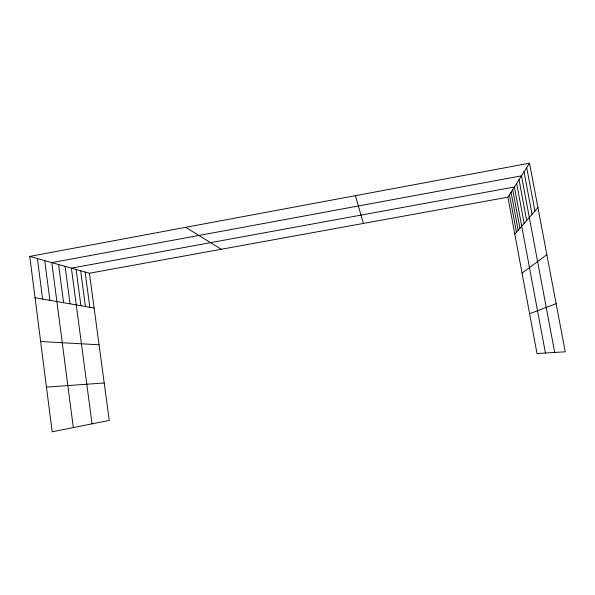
<?xml version="1.0" encoding="UTF-8"?>
<svg xmlns="http://www.w3.org/2000/svg" width="595" height="595" viewBox="0 0 595 595"><rect width="100%" height="100%" fill="white"/><g stroke="black" fill="none" stroke-linecap="round" stroke-linejoin="round"><path stroke-width="0.89" d="M529.528 163.194L565.25 351.809L537.01 353.534L507.922 197.161L529.528 163.194L29.75 256.408L52.181 431.806L109.249 420.412L89.421 273.231L29.75 256.408M514.794 234.088L537.939 207.603M522.053 273.135L546.85 254.645M529.61 313.743L556.132 303.673M89.421 273.231L507.922 197.161M46.462 387.1L104.207 382.994M40.639 341.53L99.06 344.78M35.038 297.76L94.107 308.024M185.744 227.32L221.266 249.268M355.416 195.673L363.411 223.43M526.724 167.604L534.935 211.047M524.046 171.821L532.056 214.334M554.696 352.456L521.48 175.852L51.802 262.626L73.311 427.582M519.019 179.727L526.672 220.5M516.653 183.439L524.143 223.393M545.437 353.021L514.392 187.001L71.393 268.152L92.047 423.841M512.697 189.656L519.904 228.242M511.06 192.23L518.148 230.25M509.469 194.736L516.445 232.199M85.1 272.019L89.838 307.28M80.66 270.762L85.442 306.514M76.093 269.476L80.92 305.733M65.115 266.382L70.054 303.844M58.585 264.544L63.598 302.721M44.744 260.64L49.891 300.341M37.403 258.565L42.617 299.077"/></g></svg>
